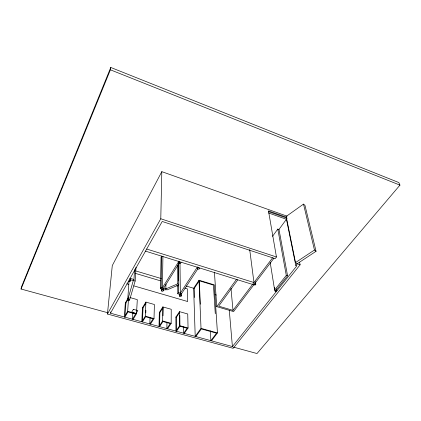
<?xml version="1.0" encoding="UTF-8"?>
<svg xmlns="http://www.w3.org/2000/svg" width="421" height="421" viewBox="0 0 421 421"><rect width="100%" height="100%" fill="white"/><g stroke="black" fill="none" stroke-linecap="round" stroke-linejoin="round"><path stroke-width="0.63" d="M167.516 328.801L171.184 323.333L171.226 309.288L162.853 306.909L159.322 312.429L159.027 326.48L162.632 320.965L162.853 306.909M166.942 322.244L166.884 328.627L170.268 323.57L162.927 321.539L159.591 326.633L159.875 312.582L163.143 307.483M163.359 289.527L165.127 290.048L165.874 288.859L165.927 284.275M163.016 315.787L163.132 308.119M161.501 290.964L162.248 289.769L162.28 287.801L161.538 288.995L161.501 290.964L162.853 291.364L163.601 290.169L163.632 288.196L179.346 262.983M162.932 256.421L162.395 287.832L178.757 261.488M160.417 288.664L161.154 287.469L161.748 256.052L161.048 257.242L160.417 288.664L162.438 289.259M299.573 262.236L300.11 264.804L233.171 348.304L107.439 314.019L160.78 218.762L161.817 171.652L287.075 216.173M150.46 324.133L154.007 318.576L154.412 304.509L145.898 302.083L142.477 307.693L141.814 321.77L145.303 316.166L145.898 302.083M150.039 317.566L149.813 323.959L153.091 318.818L145.613 316.75L142.387 321.928L143.04 307.851L145.887 303.188M145.777 312.908L145.882 310.345M133.094 319.386L136.515 313.729L137.304 299.641L129.868 297.526M132.831 312.803L132.436 319.202L135.594 313.977L127.984 311.866L124.874 317.134M129.021 281.281L127.7 299.931L129.547 300.22L135.157 280.996L135.994 267.246M127.7 299.931L133.262 280.691L133.962 279.46L134.578 269.64M129.547 300.22L129.631 298.931M128.331 297.694L125.332 302.878L124.29 316.976L127.652 311.277L128.452 299.736M128.479 281.302L129.879 281.712L129.947 280.723M129.879 281.712L130.573 280.481L130.71 278.507L130.247 279.328M125.063 314.571L125.905 303.036L128.347 298.821M268.561 212.958L286.475 219.294L295.795 265.451L296.858 265.804L232.413 346.557L110.486 313.198L110.612 311.893M107.439 314.019L112.286 265.572L161.817 171.652M107.944 312.787L21.05 289.027L110.407 69.812L110.77 67.46L398.845 182.551L399.95 185.124L256.999 353.54L233.529 347.125M21.05 289.027L21.703 286.317L110.77 67.46M110.486 313.198L162.227 221.467L275.166 258.657L276.439 256.978L268.482 210.874L286.422 217.236M181.077 262.204L180.267 263.499L178.872 263.067L179.683 261.767M180.272 294.495L177.804 293.769L178.567 292.595L178.499 284.743M197.223 267.272L179.567 294.29L179.588 296.258L180.914 296.647L181.688 295.474L181.656 293.505L178.567 292.595M179.588 296.258L180.356 295.084L179.993 263.03M199.754 268.009L198.912 269.282L197.544 268.861L198.38 267.582M181.246 294.137L197.896 268.745M199.012 280.228L193.644 288.253L195.212 336.379L201.017 328.359L199.012 280.228L214.289 284.875L217.446 332.937L211.484 340.831M194.518 297.531L194.213 288.427L199.317 280.807L213.442 285.101L215.284 313.682M179.52 311.645L179.656 325.68L175.931 331.106L175.873 317.076L179.52 311.645L187.74 313.987L188.055 328.006L184.272 333.385M179.82 315.403L179.93 326.243L176.483 331.253L176.415 317.229L179.451 312.714M273.918 258.247L233.602 311.577L216.741 306.635L236.444 279.418M195.823 336.547L201.343 328.938L216.536 333.169L210.879 340.663L210.337 330.922M237.786 279.839L218.673 306.146L232.992 310.351L272.592 257.81M272.487 236.36L277.802 229.082L278.997 229.498L287.575 275.781L275.166 291.364L276.171 291.674M278.655 229.877L286.401 219.304M255.8 284.196L255.094 285.122L254.068 284.807L254.773 283.875L255.8 284.196L255.458 281.612M276.576 288.827L276.897 290.769L274.629 290.058L286.291 275.371L277.802 229.082M295.795 265.451L297.105 263.809L316.045 251.3L304.983 205.38L303.504 204.106L286.175 216.447L295.516 262.572L297.105 263.809L300.11 264.804M295.516 262.572L314.466 250.016L303.504 204.106M161.154 287.469L165.874 288.859L177.767 283.838L177.625 264.888M178.562 264.046L178.751 284.959L166.874 289.958L165.874 288.859M135.157 280.996L130.357 279.839M127.652 311.277L136.515 313.729M145.303 316.166L154.007 318.576M162.632 320.965L171.184 323.333M179.656 325.68L188.055 328.006M179.93 326.243L187.14 328.238L183.651 333.216L183.551 326.843M201.017 328.359L217.446 332.937M125.332 302.878L125.905 303.036M142.477 307.693L143.04 307.851M159.322 312.429L159.875 312.582M175.873 317.076L176.415 317.229M126.916 283.849L128.794 284.391M133.804 285.854L187.666 301.531L187.382 288.843L184.877 288.096M129.173 280.07L130.573 280.481M162.248 289.769L163.601 290.169M180.356 295.084L181.688 295.474M129.779 278.228L133.962 279.46M135.473 273.387L160.485 280.833M176.746 285.675L177.999 286.048M135.409 270.84L161.254 278.565M186.224 286.038L194.213 288.427M215.073 294.663L216.331 295.042M145.492 251.137L253.826 284.822M146.682 249.032L253.963 282.528L249.695 249.553M286.291 275.371L287.575 275.781M160.78 218.762L276.439 256.978M268.366 211.579L287.175 218.246M110.407 69.812L399.95 185.124M314.466 250.016L316.045 251.3M177.767 283.838L178.751 284.959M274.545 287.496L274.75 288.785M274.96 290.074L275.166 291.364M270.177 262.33L274.629 290.058M230.966 288.274L232.992 310.351M229.287 310.277L232.413 346.557M214.426 272.198L216.741 306.635M199.317 280.807L200.301 304.22M197.465 266.893L197.544 268.861M178.851 261.104L178.872 263.067M178.32 263.814L178.467 280.823M177.741 285.264L177.804 293.769M133.378 309.324L131.662 312.203L136.083 313.429L137.82 310.561L133.378 309.324"/></g></svg>
